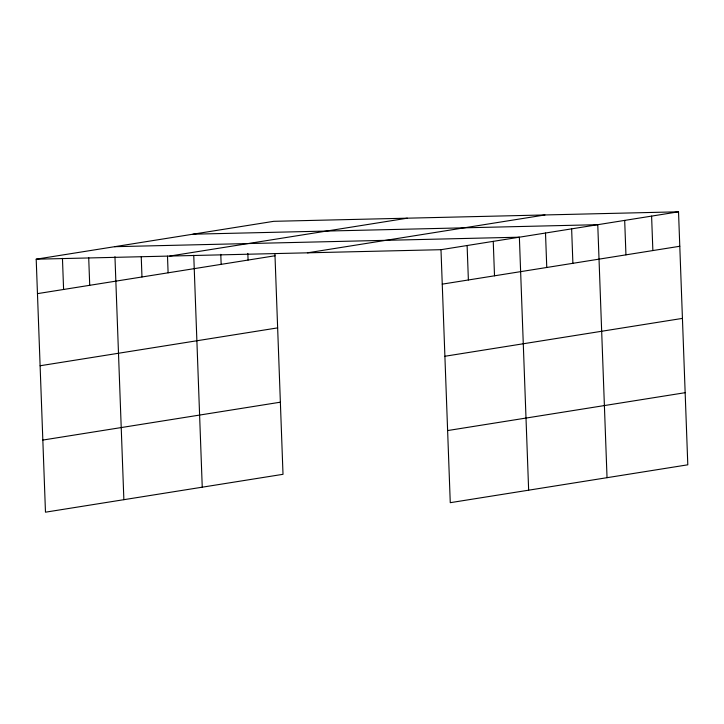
<?xml version="1.0" encoding="UTF-8"?>
<svg xmlns="http://www.w3.org/2000/svg" width="724" height="724" viewBox="0 0 724 724"><rect width="100%" height="100%" fill="white"/><g stroke="black" fill="none" stroke-linecap="round" stroke-linejoin="round"><path stroke-width="1.09" d="M274.921 253.545L283.012 474.311L45.476 512.185L36.2 259.192L273.735 221.318L678.524 211.815L687.8 464.808L450.265 502.682L440.988 249.689L678.524 211.815M169.778 256.061L407.313 218.186M37.467 293.636L275.002 255.771M307.41 252.83L544.946 214.956M442.246 284.143L679.791 246.269M40.11 365.756L277.645 327.882M444.898 356.262L682.433 318.388M42.834 440.065L280.369 402.191M447.622 430.563L685.157 392.689M192.973 234.196L597.762 224.693L607.038 477.686M114.591 246.694L519.37 237.191L528.647 490.184M36.2 259.192L440.988 249.689M651.6 216.114L652.867 250.558M624.685 220.404L625.943 254.857M571.634 228.865L572.892 263.31M545.507 233.028L546.765 267.482M493.243 241.363L494.51 275.808M467.116 245.527L468.383 279.98M247.834 253.391L248.079 260.061M220.793 254.35L221.155 264.351M193.751 255.31L202.249 487.18M167.497 256.142L168.104 272.812M141.243 256.975L141.976 276.975M114.953 256.694L123.867 499.678M88.699 257.527L89.722 285.31M62.454 258.359L63.594 289.473"/></g></svg>
